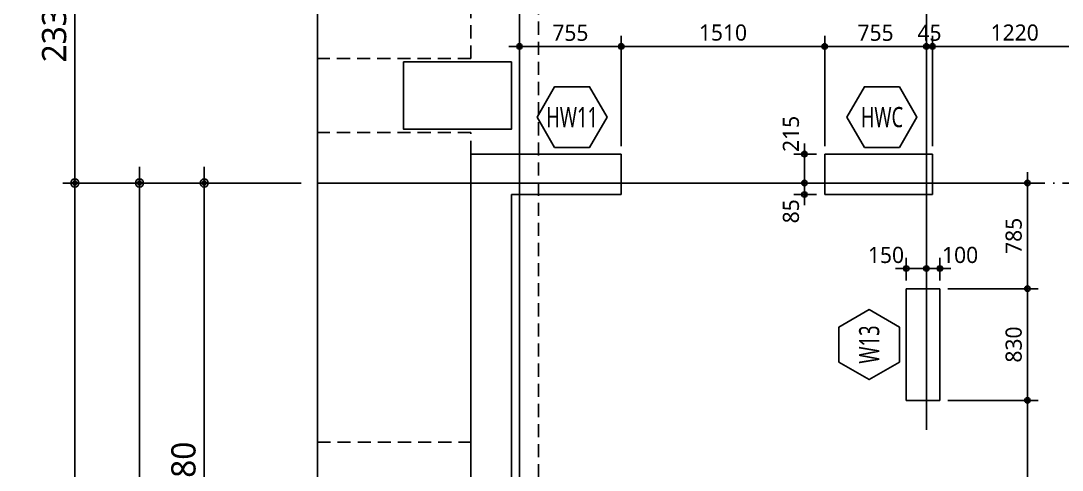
# Model space of a CAD drawing. Header units: millimetres. Extents: x 350420 to 672135, y -312840 to -44390.
# Drawn here: x 563129 to 570857, y -59834 to -56494 of the extents above; entities that cross this region are included whole.
import ezdxf
from ezdxf.enums import TextEntityAlignment as Align
from ezdxf.xclip import XClip

# ---------------------------------------------------------------- set-up
doc = ezdxf.new("R2010")
doc.units = ezdxf.units.MM
doc.header["$LTSCALE"] = 65
doc.header["$XCLIPFRAME"] = 0
for name, pattern in [('CEN', [62, 60, -1, 0, -1]), ('XS-지하주차장$0$CEN', [62, 60, -1, 0, -1]), ('XS-지하주차장$0$HID', [2.3, 1.5, -0.8])]:
    doc.linetypes.add(name, pattern=pattern)
doc.layers.get('Defpoints').update_dxf_attribs({"color": 145})
for name, color, linetype in [('CEN', 1, 'CEN'), ('DIM', 7, 'Continuous'), ('M', 7, 'Continuous'), ('NAME-W', 4, 'Continuous'), ('XS-지하주차장$0$AWG', 5, 'XS-지하주차장$0$HID'), ('XS-지하주차장$0$B', 9, 'XS-지하주차장$0$HID'), ('XS-지하주차장$0$CEN', 1, 'XS-지하주차장$0$CEN'), ('XS-지하주차장$0$COL', 2, 'Continuous'), ('XS-지하주차장$0$G', 4, 'XS-지하주차장$0$HID'), ('XS-지하주차장$0$W1', 2, 'Continuous'), ('XS-지하주차장$0$W1-H', 11, 'XS-지하주차장$0$HID')]:
    doc.layers.add(name, color=color, linetype=linetype)
doc.layers.add('DEFPOINT', color=144, linetype='Continuous', plot=False)
doc.styles.add('맑은고딕', font='malgun.ttf')
doc.dimstyles.new('DIM_40', dxfattribs={"dimscale": 40, "dimtxt": 3, "dimasz": 1, "dimexe": 2, "dimexo": 1.5, "dimgap": 1, "dimtad": 1, "dimdec": 0, "dimzin": 0, "dimdsep": 46, "dimtxsty": '맑은고딕', "dimblk1": 'DIMDOT', "dimblk2": 'DIMDOT', "dimsah": 1, "dimcen": 0.09, "dimdle": 2, "dimclrd": 7, "dimclre": 7, "dimclrt": 6, "dimadec": 0, "dimazin": 0, "dimtfac": 1, "dimtdec": 0, "dimtix": 1, "dimtmove": 2, "dimatfit": 3, "dimldrblk": 'DIMDOT', "dimfxl": 0, "dimtolj": 1, "dimtzin": 0, "dimarcsym": 0})
doc.dimstyles.new('DIM_60', dxfattribs={"dimscale": 60, "dimtxt": 3, "dimasz": 1, "dimexe": 1.5, "dimexo": 2, "dimgap": 1, "dimtad": 1, "dimdec": 0, "dimzin": 0, "dimdsep": 46, "dimtxsty": '맑은고딕', "dimblk1": 'DIMDOT', "dimblk2": 'DIMDOT', "dimsah": 1, "dimcen": 0.09, "dimdle": 2, "dimclrd": 7, "dimclre": 7, "dimclrt": 3, "dimadec": 0, "dimazin": 0, "dimtfac": 1, "dimtdec": 0, "dimtix": 1, "dimtmove": 2, "dimatfit": 3, "dimldrblk": 'DIMDOT', "dimfxl": 0, "dimtolj": 1, "dimtzin": 0, "dimarcsym": 0})

# ---------------------------------------------------------------- blocks, each defined once
blk = doc.blocks.new('XS-지하주차장$0$B1-6')
at = {"layer": 'XS-지하주차장$0$CEN'}
for p, q in [((26850, 360), (26850, 7100)), ((26635, 3380), (28684.7, 3380)), ((26635, 360), (36060, 360))]:
    blk.add_line(p, q, dxfattribs=at)
at = {"layer": 'XS-지하주차장$0$W1'}
for p, q in [((27635, 3480), (28465, 3480)), ((27635, 3230), (27635, 3480)), ((28465, 3230), (28465, 3480)), ((26635, 3425), (26935, 3425)), ((26635, 2625), (26635, 3425)), ((26935, 2625), (26935, 3425)), ((27635, 3230), (28465, 3230)), ((26935, 2625), (26635, 2625)), ((26935, 1115), (26635, 1115)), ((26635, 0), (26635, 1115)), ((26935, 300), (26935, 1115)), ((26935, 300), (31130, 300)), ((26635, 0), (33750, 0))]:
    blk.add_line(p, q, dxfattribs=at)
blk = doc.blocks.new('XS-지하주차장$0$B2-W')
at = {"layer": 'XS-지하주차장$0$W1-H'}
for p, q in [((104600, 73810), (104600, 73310)), ((105400, 73810), (104600, 73810)), ((105400, 73310), (105400, 73810)), ((104600, 73310), (105400, 73310)), ((105100, 73125), (106215, 73125)), ((105100, 73125), (105100, 66010)), ((106215, 72825), (106215, 73125)), ((107725, 72825), (107725, 73125)), ((107725, 73125), (108525, 73125)), ((108525, 73125), (108525, 72825)), ((105400, 72825), (106215, 72825)), ((105400, 72825), (105400, 68630)), ((107725, 72825), (108525, 72825)), ((108330, 72125), (108330, 71295)), ((108330, 72125), (108580, 72125)), ((108580, 72125), (108580, 71295)), ((108330, 71295), (108580, 71295))]:
    blk.add_line(p, q, dxfattribs=at)
blk = doc.blocks.new('XS-지하주차장')
at = {"layer": 'XS-지하주차장$0$AWG'}
for p, q in [((644610, 143025), (644610, 144115)), ((645110, 137820), (645110, 144115)), ((644610, 142315), (644610, 142475))]:
    blk.add_line(p, q, dxfattribs=at)
at = {"layer": 'XS-지하주차장$0$B'}
blk.add_line((643035, 140175), (644610, 140175), dxfattribs=at)
at = {"layer": 'XS-지하주차장$0$COL'}
blk.add_lwpolyline([(644110, 143000), (644110, 142500), (644910, 142500), (644910, 143000)], close=True, dxfattribs=at)
at = {"layer": 'XS-지하주차장$0$G'}
for p, q in [((644610, 143025), (640110, 143025)), ((644610, 142475), (640110, 142475))]:
    blk.add_line(p, q, dxfattribs=at)
at = {"layer": 'XS-지하주차장$0$W1', "rotation": 270}
blk.add_blockref('XS-지하주차장$0$B1-6', (644610, 168950), dxfattribs=at)
at = {"layer": 'XS-지하주차장$0$W1-H'}
blk.add_blockref('XS-지하주차장$0$B2-W', (539510, 69190), dxfattribs=at)
blk = doc.blocks.new('DIMDOT')
at = {"layer": 'DIM', "linetype": 'Continuous'}
blk.add_line((-2, 0), (2, 0), dxfattribs=at)
for radius in [0.5, 0.25]:
    blk.add_circle((0, 0), radius, dxfattribs=at)
blk = doc.blocks.new('*D601')
at = {"layer": 'Defpoints', "color": 0, "linetype": 'Continuous', "transparency": 16777216}
for p in [(563530, -57700), (565330, -57700), (565330, -66910)]:
    blk.add_point(p, dxfattribs=at)
at = {"layer": 'DIM', "color": 7, "linetype": 'Continuous', "lineweight": -2, "transparency": 16777216}
for p, q in [((565210, -57700), (563440, -57700)), ((563530, -66850), (563530, -57760)), ((565210, -66910), (563440, -66910))]:
    blk.add_line(p, q, dxfattribs=at)
at = {"layer": 'DIM', "color": 7, "linetype": 'Continuous', "lineweight": -2, "transparency": 16777216, "xscale": 60, "yscale": 60, "zscale": 60}
for p, rotation in [((563530, -57700), 90), ((563530, -66910), 270)]:
    blk.add_blockref('DIMDOT', p, dxfattribs=dict(at, rotation=rotation))
at = {"layer": 'DIM', "color": 3, "linetype": 'Continuous', "transparency": 16777216, "insert": (563376.5, -62305), "char_height": 180, "attachment_point": 5, "rotation": 90, "style": '맑은고딕'}
blk.add_mtext('\\A1;9210', dxfattribs=at)
blk = doc.blocks.new('*D602')
at = {"layer": 'Defpoints', "color": 0, "linetype": 'Continuous', "transparency": 16777216}
for p in [(564010, -57700), (565330, -57700), (565330, -65410)]:
    blk.add_point(p, dxfattribs=at)
at = {"layer": 'DIM', "color": 7, "linetype": 'Continuous', "lineweight": -2, "transparency": 16777216}
for p, q in [((565210, -57700), (563920, -57700)), ((564010, -65350), (564010, -57760)), ((565210, -65410), (563920, -65410))]:
    blk.add_line(p, q, dxfattribs=at)
at = {"layer": 'DIM', "color": 7, "linetype": 'Continuous', "lineweight": -2, "transparency": 16777216, "xscale": 60, "yscale": 60, "zscale": 60}
for p, rotation in [((564010, -57700), 90), ((564010, -65410), 270)]:
    blk.add_blockref('DIMDOT', p, dxfattribs=dict(at, rotation=rotation))
at = {"layer": 'DIM', "color": 3, "linetype": 'Continuous', "transparency": 16777216, "insert": (563856.5, -61555), "char_height": 180, "attachment_point": 5, "rotation": 90, "style": '맑은고딕'}
blk.add_mtext('\\A1;7710', dxfattribs=at)
blk = doc.blocks.new('*D605')
at = {"layer": 'Defpoints', "color": 0, "linetype": 'Continuous', "transparency": 16777216}
for p in [(565330, -57700), (564490, -62080), (565330, -62080)]:
    blk.add_point(p, dxfattribs=at)
at = {"layer": 'DIM', "color": 7, "linetype": 'Continuous', "lineweight": -2, "transparency": 16777216}
for p, q in [((565210, -57700), (564400, -57700)), ((564490, -57760), (564490, -62020)), ((565210, -62080), (564400, -62080))]:
    blk.add_line(p, q, dxfattribs=at)
at = {"layer": 'DIM', "color": 7, "linetype": 'Continuous', "lineweight": -2, "transparency": 16777216, "xscale": 60, "yscale": 60, "zscale": 60}
for p, rotation in [((564490, -57700), 90), ((564490, -62080), 270)]:
    blk.add_blockref('DIMDOT', p, dxfattribs=dict(at, rotation=rotation))
at = {"layer": 'DIM', "color": 3, "linetype": 'Continuous', "transparency": 16777216, "insert": (564337, -59890), "char_height": 180, "attachment_point": 5, "rotation": 90, "style": '맑은고딕'}
blk.add_mtext('\\A1;4380', dxfattribs=at)
blk = doc.blocks.new('*D606')
at = {"layer": 'Defpoints', "color": 0, "linetype": 'Continuous', "transparency": 16777216}
for p in [(565330, -55370), (563530, -57700), (565330, -57700)]:
    blk.add_point(p, dxfattribs=at)
at = {"layer": 'DIM', "color": 7, "linetype": 'Continuous', "lineweight": -2, "transparency": 16777216}
for p, q in [((565210, -55370), (563440, -55370)), ((563530, -55430), (563530, -57640)), ((565210, -57700), (563440, -57700))]:
    blk.add_line(p, q, dxfattribs=at)
at = {"layer": 'DIM', "color": 7, "linetype": 'Continuous', "lineweight": -2, "transparency": 16777216, "xscale": 60, "yscale": 60, "zscale": 60}
for p, rotation in [((563530, -55370), 90), ((563530, -57700), 270)]:
    blk.add_blockref('DIMDOT', p, dxfattribs=dict(at, rotation=rotation))
at = {"layer": 'DIM', "color": 3, "linetype": 'Continuous', "transparency": 16777216, "insert": (563377, -56535), "char_height": 180, "attachment_point": 5, "rotation": 90, "style": '맑은고딕'}
blk.add_mtext('\\A1;2330', dxfattribs=at)
blk = doc.blocks.new('*D620')
at = {"layer": 'Defpoints', "color": 0, "linetype": 'Continuous', "transparency": 16777216}
for p in [(569095, -56685), (567585, -57485), (569095, -57485)]:
    blk.add_point(p, dxfattribs=at)
at = {"layer": 'DIM', "color": 7, "linetype": 'Continuous', "lineweight": -2, "transparency": 16777216}
for p, q in [((567585, -57425), (567585, -56605)), ((569095, -57425), (569095, -56605)), ((567625, -56685), (569055, -56685))]:
    blk.add_line(p, q, dxfattribs=at)
at = {"layer": 'DIM', "color": 7, "linetype": 'Continuous', "lineweight": -2, "transparency": 16777216, "xscale": 40, "yscale": 40, "zscale": 40, "rotation": 180}
blk.add_blockref('DIMDOT', (567585, -56685), dxfattribs=at)
at = {"layer": 'DIM', "color": 7, "linetype": 'Continuous', "lineweight": -2, "transparency": 16777216, "xscale": 40, "yscale": 40, "zscale": 40}
blk.add_blockref('DIMDOT', (569095, -56685), dxfattribs=at)
at = {"layer": 'DIM', "color": 6, "linetype": 'Continuous', "transparency": 16777216, "insert": (568340, -56582.6), "char_height": 120, "attachment_point": 5, "style": '맑은고딕'}
blk.add_mtext('\\A1;1510', dxfattribs=at)
blk = doc.blocks.new('*D621')
at = {"layer": 'Defpoints', "color": 0, "linetype": 'Continuous', "transparency": 16777216}
for p in [(566830, -56685), (566830, -57285), (567585, -57485)]:
    blk.add_point(p, dxfattribs=at)
at = {"layer": 'DIM', "color": 7, "linetype": 'Continuous', "lineweight": -2, "transparency": 16777216}
for p, q in [((566830, -57225), (566830, -56605)), ((567585, -57425), (567585, -56605)), ((567545, -56685), (566870, -56685))]:
    blk.add_line(p, q, dxfattribs=at)
at = {"layer": 'DIM', "color": 7, "linetype": 'Continuous', "lineweight": -2, "transparency": 16777216, "xscale": 40, "yscale": 40, "zscale": 40, "rotation": 180}
blk.add_blockref('DIMDOT', (566830, -56685), dxfattribs=at)
at = {"layer": 'DIM', "color": 7, "linetype": 'Continuous', "lineweight": -2, "transparency": 16777216, "xscale": 40, "yscale": 40, "zscale": 40}
blk.add_blockref('DIMDOT', (567585, -56685), dxfattribs=at)
at = {"layer": 'DIM', "color": 6, "linetype": 'Continuous', "transparency": 16777216, "insert": (567207.5, -56584), "char_height": 120, "attachment_point": 5, "style": '맑은고딕'}
blk.add_mtext('\\A1;755', dxfattribs=at)
blk = doc.blocks.new('*D622')
at = {"layer": 'Defpoints', "color": 0, "linetype": 'Continuous', "transparency": 16777216}
for p in [(569095, -56685), (569095, -57485), (569850, -57485)]:
    blk.add_point(p, dxfattribs=at)
at = {"layer": 'DIM', "color": 7, "linetype": 'Continuous', "lineweight": -2, "transparency": 16777216}
for p, q in [((569095, -57425), (569095, -56605)), ((569850, -57425), (569850, -56605)), ((569810, -56685), (569135, -56685))]:
    blk.add_line(p, q, dxfattribs=at)
at = {"layer": 'DIM', "color": 7, "linetype": 'Continuous', "lineweight": -2, "transparency": 16777216, "xscale": 40, "yscale": 40, "zscale": 40, "rotation": 180}
blk.add_blockref('DIMDOT', (569095, -56685), dxfattribs=at)
at = {"layer": 'DIM', "color": 7, "linetype": 'Continuous', "lineweight": -2, "transparency": 16777216, "xscale": 40, "yscale": 40, "zscale": 40}
blk.add_blockref('DIMDOT', (569850, -56685), dxfattribs=at)
at = {"layer": 'DIM', "color": 6, "linetype": 'Continuous', "transparency": 16777216, "insert": (569472.5, -56584), "char_height": 120, "attachment_point": 5, "style": '맑은고딕'}
blk.add_mtext('\\A1;755', dxfattribs=at)
blk = doc.blocks.new('*D623')
at = {"layer": 'Defpoints', "color": 0, "linetype": 'Continuous', "transparency": 16777216}
for p in [(569895, -56685), (569850, -57485), (569895, -57485)]:
    blk.add_point(p, dxfattribs=at)
at = {"layer": 'DIM', "color": 7, "linetype": 'Continuous', "lineweight": -2, "transparency": 16777216}
for p, q in [((569850, -57425), (569850, -56605)), ((569895, -57425), (569895, -56605)), ((569810, -56685), (569770, -56685)), ((569850, -56685), (569895, -56685)), ((569935, -56685), (569975, -56685))]:
    blk.add_line(p, q, dxfattribs=at)
at = {"layer": 'DIM', "color": 7, "linetype": 'Continuous', "lineweight": -2, "transparency": 16777216, "xscale": 40, "yscale": 40, "zscale": 40}
blk.add_blockref('DIMDOT', (569850, -56685), dxfattribs=at)
at = {"layer": 'DIM', "color": 7, "linetype": 'Continuous', "lineweight": -2, "transparency": 16777216, "xscale": 40, "yscale": 40, "zscale": 40, "rotation": 180}
blk.add_blockref('DIMDOT', (569895, -56685), dxfattribs=at)
at = {"layer": 'DIM', "color": 6, "linetype": 'Continuous', "transparency": 16777216, "insert": (569872.5, -56584), "char_height": 120, "attachment_point": 5, "style": '맑은고딕'}
blk.add_mtext('\\A1;45', dxfattribs=at)
blk = doc.blocks.new('*D624')
at = {"layer": 'Defpoints', "color": 0, "linetype": 'Continuous', "transparency": 16777216}
for p in [(569895, -56685), (569895, -57485), (571115, -57485)]:
    blk.add_point(p, dxfattribs=at)
at = {"layer": 'DIM', "color": 7, "linetype": 'Continuous', "lineweight": -2, "transparency": 16777216}
for p, q in [((569895, -57425), (569895, -56605)), ((571115, -57425), (571115, -56605)), ((571075, -56685), (569935, -56685))]:
    blk.add_line(p, q, dxfattribs=at)
at = {"layer": 'DIM', "color": 7, "linetype": 'Continuous', "lineweight": -2, "transparency": 16777216, "xscale": 40, "yscale": 40, "zscale": 40, "rotation": 180}
blk.add_blockref('DIMDOT', (569895, -56685), dxfattribs=at)
at = {"layer": 'DIM', "color": 7, "linetype": 'Continuous', "lineweight": -2, "transparency": 16777216, "xscale": 40, "yscale": 40, "zscale": 40}
blk.add_blockref('DIMDOT', (571115, -56685), dxfattribs=at)
at = {"layer": 'DIM', "color": 6, "linetype": 'Continuous', "transparency": 16777216, "insert": (570505, -56582.6), "char_height": 120, "attachment_point": 5, "style": '맑은고딕'}
blk.add_mtext('\\A1;1220', dxfattribs=at)
blk = doc.blocks.new('*D658')
at = {"layer": 'Defpoints', "color": 0, "linetype": 'Continuous', "transparency": 16777216}
for p in [(569950, -57700), (570600, -57700), (569950, -58485)]:
    blk.add_point(p, dxfattribs=at)
at = {"layer": 'DIM', "color": 7, "linetype": 'Continuous', "lineweight": -2, "transparency": 16777216}
for p, q in [((570010, -57700), (570680, -57700)), ((570600, -58445), (570600, -57740)), ((570010, -58485), (570680, -58485))]:
    blk.add_line(p, q, dxfattribs=at)
at = {"layer": 'DIM', "color": 7, "linetype": 'Continuous', "lineweight": -2, "transparency": 16777216, "xscale": 40, "yscale": 40, "zscale": 40}
for p, rotation in [((570600, -57700), 90), ((570600, -58485), 270)]:
    blk.add_blockref('DIMDOT', p, dxfattribs=dict(at, rotation=rotation))
at = {"layer": 'DIM', "color": 6, "linetype": 'Continuous', "transparency": 16777216, "insert": (570498, -58092.5), "char_height": 120, "attachment_point": 5, "rotation": 90, "style": '맑은고딕'}
blk.add_mtext('\\A1;785', dxfattribs=at)
blk = doc.blocks.new('*D659')
at = {"layer": 'Defpoints', "color": 0, "linetype": 'Continuous', "transparency": 16777216}
for p in [(569950, -58485), (569950, -59315), (570600, -59315)]:
    blk.add_point(p, dxfattribs=at)
at = {"layer": 'DIM', "color": 7, "linetype": 'Continuous', "lineweight": -2, "transparency": 16777216}
for p, q in [((570010, -58485), (570680, -58485)), ((570600, -58525), (570600, -59275)), ((570010, -59315), (570680, -59315))]:
    blk.add_line(p, q, dxfattribs=at)
at = {"layer": 'DIM', "color": 7, "linetype": 'Continuous', "lineweight": -2, "transparency": 16777216, "xscale": 40, "yscale": 40, "zscale": 40}
for p, rotation in [((570600, -58485), 90), ((570600, -59315), 270)]:
    blk.add_blockref('DIMDOT', p, dxfattribs=dict(at, rotation=rotation))
at = {"layer": 'DIM', "color": 6, "linetype": 'Continuous', "transparency": 16777216, "insert": (570498, -58900), "char_height": 120, "attachment_point": 5, "rotation": 90, "style": '맑은고딕'}
blk.add_mtext('\\A1;830', dxfattribs=at)
blk = doc.blocks.new('*D660')
at = {"layer": 'Defpoints', "color": 0, "linetype": 'Continuous', "transparency": 16777216}
for p in [(569950, -59315), (570600, -59315), (569950, -62080)]:
    blk.add_point(p, dxfattribs=at)
at = {"layer": 'DIM', "color": 7, "linetype": 'Continuous', "lineweight": -2, "transparency": 16777216}
for p, q in [((570010, -59315), (570680, -59315)), ((570600, -62040), (570600, -59355)), ((570010, -62080), (570680, -62080))]:
    blk.add_line(p, q, dxfattribs=at)
at = {"layer": 'DIM', "color": 7, "linetype": 'Continuous', "lineweight": -2, "transparency": 16777216, "xscale": 40, "yscale": 40, "zscale": 40}
for p, rotation in [((570600, -59315), 90), ((570600, -62080), 270)]:
    blk.add_blockref('DIMDOT', p, dxfattribs=dict(at, rotation=rotation))
at = {"layer": 'DIM', "color": 6, "linetype": 'Continuous', "transparency": 16777216, "insert": (570498, -60697.5), "char_height": 120, "attachment_point": 5, "rotation": 90, "style": '맑은고딕'}
blk.add_mtext('\\A1;2765', dxfattribs=at)
blk = doc.blocks.new('*D681')
at = {"layer": 'Defpoints', "color": 0, "linetype": 'Continuous', "transparency": 16777216}
for p in [(569950, -58335), (569850, -58485), (569950, -58485)]:
    blk.add_point(p, dxfattribs=at)
at = {"layer": 'DIM', "color": 7, "linetype": 'Continuous', "lineweight": -2, "transparency": 16777216}
for p, q in [((569850, -58425), (569850, -58255)), ((569950, -58425), (569950, -58255)), ((569810, -58335), (569770, -58335)), ((569850, -58335), (569950, -58335)), ((569990, -58335), (570030, -58335))]:
    blk.add_line(p, q, dxfattribs=at)
at = {"layer": 'DIM', "color": 7, "linetype": 'Continuous', "lineweight": -2, "transparency": 16777216, "xscale": 40, "yscale": 40, "zscale": 40}
blk.add_blockref('DIMDOT', (569850, -58335), dxfattribs=at)
at = {"layer": 'DIM', "color": 7, "linetype": 'Continuous', "lineweight": -2, "transparency": 16777216, "xscale": 40, "yscale": 40, "zscale": 40, "rotation": 180}
blk.add_blockref('DIMDOT', (569950, -58335), dxfattribs=at)
at = {"layer": 'DIM', "color": 6, "linetype": 'Continuous', "transparency": 16777216, "insert": (570100, -58234.9), "char_height": 120, "attachment_point": 5, "style": '맑은고딕'}
blk.add_mtext('\\A1;100', dxfattribs=at)
blk = doc.blocks.new('*D682')
at = {"layer": 'Defpoints', "color": 0, "linetype": 'Continuous', "transparency": 16777216}
for p in [(569700, -58335), (569700, -58485), (569850, -58485)]:
    blk.add_point(p, dxfattribs=at)
at = {"layer": 'DIM', "color": 7, "linetype": 'Continuous', "lineweight": -2, "transparency": 16777216}
for p, q in [((569700, -58425), (569700, -58255)), ((569850, -58425), (569850, -58255)), ((569660, -58335), (569620, -58335)), ((569850, -58335), (569700, -58335)), ((569890, -58335), (569930, -58335))]:
    blk.add_line(p, q, dxfattribs=at)
at = {"layer": 'DIM', "color": 7, "linetype": 'Continuous', "lineweight": -2, "transparency": 16777216, "xscale": 40, "yscale": 40, "zscale": 40}
blk.add_blockref('DIMDOT', (569700, -58335), dxfattribs=at)
at = {"layer": 'DIM', "color": 7, "linetype": 'Continuous', "lineweight": -2, "transparency": 16777216, "xscale": 40, "yscale": 40, "zscale": 40, "rotation": 180}
blk.add_blockref('DIMDOT', (569850, -58335), dxfattribs=at)
at = {"layer": 'DIM', "color": 6, "linetype": 'Continuous', "transparency": 16777216, "insert": (569550, -58234.9), "char_height": 120, "attachment_point": 5, "style": '맑은고딕'}
blk.add_mtext('\\A1;150', dxfattribs=at)
blk = doc.blocks.new('*D703')
at = {"layer": 'Defpoints', "color": 0, "linetype": 'Continuous', "transparency": 16777216}
for p in [(569095, -57700), (568945, -57785), (569095, -57785)]:
    blk.add_point(p, dxfattribs=at)
at = {"layer": 'DIM', "color": 7, "linetype": 'Continuous', "lineweight": -2, "transparency": 16777216}
for p, q in [((568945, -57660), (568945, -57620)), ((569035, -57700), (568865, -57700)), ((568945, -57700), (568945, -57785)), ((569035, -57785), (568865, -57785)), ((568945, -57825), (568945, -57865))]:
    blk.add_line(p, q, dxfattribs=at)
at = {"layer": 'DIM', "color": 7, "linetype": 'Continuous', "lineweight": -2, "transparency": 16777216, "xscale": 40, "yscale": 40, "zscale": 40}
for p, rotation in [((568945, -57700), 270), ((568945, -57785), 90)]:
    blk.add_blockref('DIMDOT', p, dxfattribs=dict(at, rotation=rotation))
at = {"layer": 'DIM', "color": 6, "linetype": 'Continuous', "transparency": 16777216, "insert": (568844.9, -57910), "char_height": 120, "attachment_point": 5, "rotation": 90, "style": '맑은고딕'}
blk.add_mtext('\\A1;85', dxfattribs=at)
blk = doc.blocks.new('*D704')
at = {"layer": 'Defpoints', "color": 0, "linetype": 'Continuous', "transparency": 16777216}
for p in [(568945, -57485), (569095, -57485), (569095, -57700)]:
    blk.add_point(p, dxfattribs=at)
at = {"layer": 'DIM', "color": 7, "linetype": 'Continuous', "lineweight": -2, "transparency": 16777216}
for p, q in [((569035, -57485), (568865, -57485)), ((568945, -57660), (568945, -57525)), ((569035, -57700), (568865, -57700))]:
    blk.add_line(p, q, dxfattribs=at)
at = {"layer": 'DIM', "color": 7, "linetype": 'Continuous', "lineweight": -2, "transparency": 16777216, "xscale": 40, "yscale": 40, "zscale": 40}
for p, rotation in [((568945, -57485), 90), ((568945, -57700), 270)]:
    blk.add_blockref('DIMDOT', p, dxfattribs=dict(at, rotation=rotation))
at = {"layer": 'DIM', "color": 6, "linetype": 'Continuous', "transparency": 16777216, "insert": (568844.9, -57335), "char_height": 120, "attachment_point": 5, "rotation": 90, "style": '맑은고딕'}
blk.add_mtext('\\A1;215', dxfattribs=at)

msp = doc.modelspace()

# ---------------------------------------------------------------- linework, layer by layer
at = {"layer": 'CEN'}
for p, q in [((566830, -57485), (566830, -54345)), ((569850, -57485), (569850, -54345)), ((566830, -57700), (565330, -57700))]:
    msp.add_line(p, q, dxfattribs=at)
at = {"layer": 'DEFPOINT'}
for points in [[(563530, -52845), (597090, -52845), (597090, -70410), (563530, -70410)], [(565330, -54345), (595290, -54345), (595290, -68910), (565330, -68910)]]:
    msp.add_lwpolyline(points, close=True, dxfattribs=at)
at = {"layer": 'M'}
for points in [[(567090.7, -57435), (566960.8, -57210), (567090.7, -56985), (567350.5, -56985), (567480.4, -57210), (567350.5, -57435)], [(569390.1, -57435), (569260.2, -57210), (569390.1, -56985), (569649.9, -56985), (569779.8, -57210), (569649.9, -57435)], [(569650, -59029.9), (569425, -59159.8), (569200, -59029.9), (569200, -58770.1), (569425, -58640.2), (569650, -58770.1)]]:
    msp.add_lwpolyline(points, close=True, dxfattribs=at)

# ---------------------------------------------------------------- block references
ref = msp.add_blockref('XS-지하주차장', (-78140, -199800))
XClip(ref).set_block_clipping_path([(643469.9999999981, 130890.0000000019), (673429.9999999894, 145455.0000000002)])

# ---------------------------------------------------------------- texts
at = {"layer": 'NAME-W', "style": '맑은고딕', "width": 0.7}
for s, p in [('HW11', (567220.6, -57210)), ('HWC', (569520, -57210))]:
    msp.add_text(s, height=150, dxfattribs=at).set_placement(p, align=Align.MIDDLE)
msp.add_text('W13', height=150, rotation=90, dxfattribs=at).set_placement((569425, -58900), align=Align.MIDDLE)

# ---------------------------------------------------------------- dimensions: what is measured, and where the dimension line sits
at = {"layer": 'DIM', "linetype": 'Continuous'}
for base, p1, p2, angle, dimstyle, picture, middle in [((563530, -57700), (565330, -55370), (565330, -57700), 270, 'DIM_60', '*D606', (563377, -56535)), ((566830, -56685), (567585, -57485), (566830, -57285), 180, 'DIM_40', '*D621', (567207.5, -56584)), ((569095, -56685), (569850, -57485), (569095, -57485), 180, 'DIM_40', '*D622', (569472.5, -56584)), ((569895, -56685), (571115, -57485), (569895, -57485), 180, 'DIM_40', '*D624', (570505, -56582.6)), ((563530, -57700), (565330, -66910), (565330, -57700), 90, 'DIM_60', '*D601', (563376.5, -62305)), ((564010, -57700), (565330, -65410), (565330, -57700), 90, 'DIM_60', '*D602', (563856.5, -61555)), ((564490, -62080), (565330, -57700), (565330, -62080), 270, 'DIM_60', '*D605', (564337, -59890)), ((570600, -57700), (569950, -58485), (569950, -57700), 90, 'DIM_40', '*D658', (570498, -58092.5)), ((570600, -59315), (569950, -58485), (569950, -59315), 270, 'DIM_40', '*D659', (570498, -58900)), ((570600, -59315), (569950, -62080), (569950, -59315), 90, 'DIM_40', '*D660', (570498, -60697.5))]:
    dim = msp.add_linear_dim(base=base, p1=p1, p2=p2, angle=angle, dimstyle=dimstyle, dxfattribs=at)
    dim.commit()
    dim.dimension.update_dxf_attribs({"geometry": picture, "text_midpoint": middle})
for base, p1, p2, picture, middle in [((569095, -56685), (567585, -57485), (569095, -57485), '*D620', (568340, -56582.6)), ((569895, -56685), (569850, -57485), (569895, -57485), '*D623', (569872.5, -56584))]:
    dim = msp.add_linear_dim(base=base, p1=p1, p2=p2, dimstyle='DIM_40', dxfattribs=at)
    dim.commit()
    dim.dimension.update_dxf_attribs({"geometry": picture, "text_midpoint": middle})
for base, p1, p2, angle, picture, middle in [((568945, -57485), (569095, -57700), (569095, -57485), 90, '*D704', (568844.9, -57335)), ((568945, -57785), (569095, -57700), (569095, -57785), 270, '*D703', (568844.9, -57910)), ((569700, -58335), (569850, -58485), (569700, -58485), 180, '*D682', (569550, -58234.9))]:
    dim = msp.add_linear_dim(base=base, p1=p1, p2=p2, angle=angle, dimstyle='DIM_40', dxfattribs=at)
    dim.commit()
    dim.dimension.update_dxf_attribs({"geometry": picture, "text_midpoint": middle, "dimtype": 160})
dim = msp.add_linear_dim(base=(569950, -58335), p1=(569850, -58485), p2=(569950, -58485), dimstyle='DIM_40', dxfattribs=at)
dim.commit()
dim.dimension.update_dxf_attribs({"geometry": '*D681', "text_midpoint": (570100, -58234.9), "dimtype": 160})

doc.saveas('drawing.dxf')
